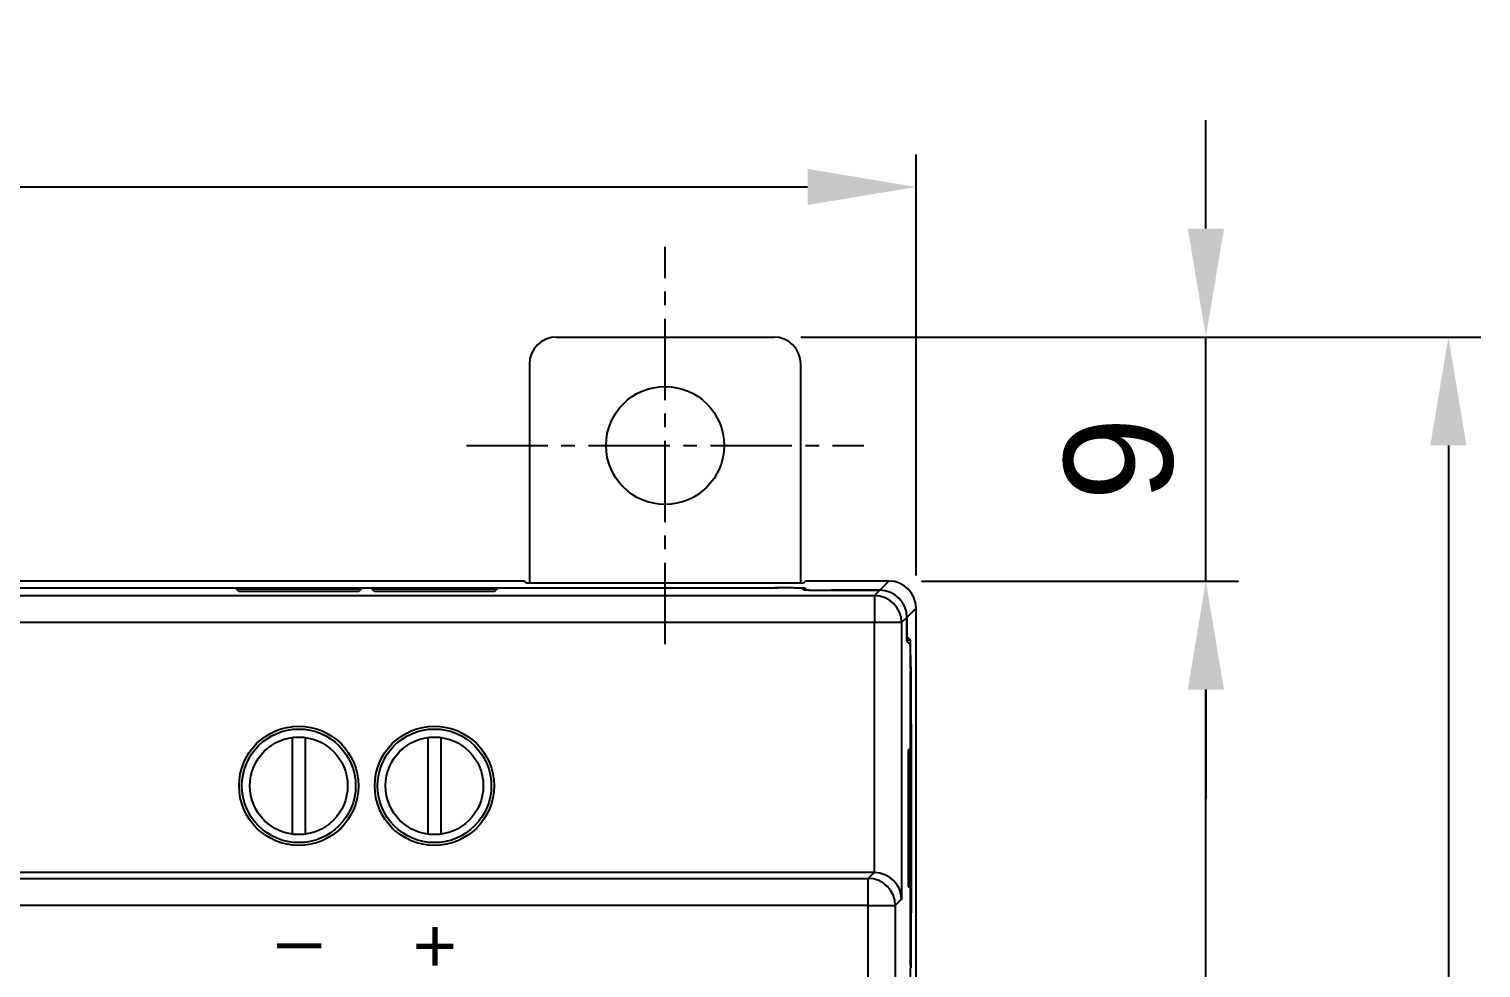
# Model space of a CAD drawing. Extents: x -197 to 433, y -280 to 31.
# Drawn here: x 45 to 98.5, y -14.5 to 20.1 of the extents above; entities that cross this region are included whole.
import ezdxf

# ---------------------------------------------------------------- set-up
doc = ezdxf.new("R2010")
doc.units = 0
doc.header["$LTSCALE"] = 4
doc.header["$PDMODE"] = 2
doc.header["$PDSIZE"] = 3
doc.linetypes.add('CENTER2', pattern=[1.125, 0.75, -0.125, 0.125, -0.125])
doc.layers.get('0').update_dxf_attribs({"linetype": 'CONTINUOUS'})
doc.layers.get('DEFPOINTS').update_dxf_attribs({"linetype": 'CONTINUOUS'})
doc.layers.add('1', color=1, linetype='CENTER2')
doc.layers.add('3', color=2, linetype='CONTINUOUS')
doc.styles.add('DIMENSION', font='arial.ttf')
doc.styles.get("Standard").update_dxf_attribs({"font": 'romans.shx', "bigfont": 'cadsg.shx'})
doc.styles.add('안보일때', font='arialbd.ttf', dxfattribs={"height": 8})
doc.dimstyles.new('STANDARD$0', dxfattribs={"dimtxt": 2, "dimasz": 1.8, "dimexe": 1, "dimexo": 1, "dimgap": 1, "dimtad": 1, "dimzin": 13, "dimdsep": 46, "dimtxsty": 'Standard', "dimcen": 0.09, "dimadec": 0, "dimazin": 0, "dimtp": 0.3, "dimtfac": 1, "dimtix": 1, "dimtmove": 2, "dimatfit": 3, "dimfxl": 1, "dimtolj": 1, "dimtzin": 13, "dimarcsym": 0})

# ---------------------------------------------------------------- blocks, each defined once
blk = doc.blocks.new('*D538')
at = {"color": 2, "lineweight": -2, "transparency": 16777216}
for p, q in [((77.894, -0.245), (89.574, -0.245)), ((88.374, -86.747), (88.374, -4.245)), ((77.894, -90.747), (89.574, -90.747))]:
    blk.add_line(p, q, dxfattribs=at)
at = {"color": 2, "transparency": 16777216}
for points in [[(87.707, -4.245), (89.04, -4.245), (88.374, -0.245)], [(87.707, -86.747), (89.04, -86.747), (88.374, -90.747)]]:
    blk.add_solid(points, dxfattribs=at)
at = {"layer": 'DEFPOINTS', "color": 0, "transparency": 16777216}
for p in [(76.694, -0.245), (88.374, -0.245), (76.694, -90.747)]:
    blk.add_point(p, dxfattribs=at)
at = {"color": 3, "transparency": 16777216, "insert": (85.174, -45.496), "char_height": 4, "attachment_point": 5, "rotation": 90, "style": 'DIMENSION'}
blk.add_mtext('\\A1;90.5', dxfattribs=at)
blk = doc.blocks.new('*D539')
at = {"color": 2, "lineweight": -2, "transparency": 16777216}
for p, q in [((73.643, 8.755), (98.512, 8.755)), ((97.312, 4.755), (97.312, -95.747)), ((73.642, -99.747), (98.512, -99.747))]:
    blk.add_line(p, q, dxfattribs=at)
at = {"color": 2, "transparency": 16777216}
for points in [[(96.645, 4.755), (97.978, 4.755), (97.312, 8.755)], [(96.645, -95.747), (97.978, -95.747), (97.312, -99.747)]]:
    blk.add_solid(points, dxfattribs=at)
at = {"layer": 'DEFPOINTS', "color": 0, "transparency": 16777216}
for p in [(72.443, 8.755), (72.442, -99.747), (97.312, -99.747)]:
    blk.add_point(p, dxfattribs=at)
at = {"color": 3, "transparency": 16777216, "insert": (94.112, -45.496), "char_height": 4, "attachment_point": 5, "rotation": 90, "style": 'DIMENSION'}
blk.add_mtext('\\A1;108.5', dxfattribs=at)
blk = doc.blocks.new('*D548')
at = {"layer": '3', "color": 2, "lineweight": -2, "transparency": 16777216}
for p, q in [((88.374, 12.755), (88.374, 16.755)), ((73.443, 8.755), (89.574, 8.755)), ((88.374, -0.245), (88.374, 8.755)), ((77.894, -0.245), (89.574, -0.245)), ((88.374, -4.245), (88.374, -8.245))]:
    blk.add_line(p, q, dxfattribs=at)
at = {"layer": '3', "color": 2, "transparency": 16777216}
for points in [[(87.707, 12.755), (89.04, 12.755), (88.374, 8.755)], [(87.707, -4.245), (89.04, -4.245), (88.374, -0.245)]]:
    blk.add_solid(points, dxfattribs=at)
at = {"layer": 'DEFPOINTS', "color": 0, "transparency": 16777216}
for p in [(72.243, 8.755), (88.374, 8.755), (76.694, -0.245)]:
    blk.add_point(p, dxfattribs=at)
at = {"layer": '3', "color": 3, "transparency": 16777216, "insert": (85.174, 4.255), "char_height": 4, "attachment_point": 5, "rotation": 90, "style": 'DIMENSION'}
blk.add_mtext('\\A1;9', dxfattribs=at)
blk = doc.blocks.new('*D555')
at = {"layer": '3', "color": 2, "lineweight": -2, "transparency": 16777216}
for p, q in [((-50.309, -0.045), (-50.309, 15.488)), ((77.694, -0.045), (77.694, 15.488)), ((-46.309, 14.288), (73.694, 14.288))]:
    blk.add_line(p, q, dxfattribs=at)
at = {"layer": '3', "color": 2, "transparency": 16777216}
for points in [[(-46.309, 14.955), (-46.309, 13.622), (-50.309, 14.288)], [(73.694, 14.955), (73.694, 13.622), (77.694, 14.288)]]:
    blk.add_solid(points, dxfattribs=at)
at = {"layer": 'DEFPOINTS', "color": 0, "transparency": 16777216}
for p in [(77.694, 14.288), (-50.309, -1.245), (77.694, -1.245)]:
    blk.add_point(p, dxfattribs=at)
at = {"layer": '3', "color": 3, "transparency": 16777216, "insert": (13.693, 17.488), "char_height": 4, "attachment_point": 5, "style": 'DIMENSION'}
blk.add_mtext('\\A1;128', dxfattribs=at)

msp = doc.modelspace()

# ---------------------------------------------------------------- linework, layer by layer
for p, q in [((64.442, 8.755), (72.443, 8.755)), ((63.443, 7.755), (63.443, -0.322)), ((73.443, -0.322), (73.443, 7.755)), ((63.266, -0.245), (-35.857, -0.245)), ((22.866, -0.496), (72.495, -0.496)), ((23.066, -0.496), (72.61, -0.496)), ((63.343, -0.322), (63.266, -0.245)), ((73.543, -0.322), (63.343, -0.322)), ((72.61, -0.496), (72.61, -0.496)), ((73.547, -0.566), (73.494, -0.513)), ((73.619, -0.245), (73.543, -0.322)), ((73.663, -0.566), (73.61, -0.513)), ((73.61, -0.513), (73.61, -0.572)), ((76.694, -0.245), (73.619, -0.245)), ((76.355, -0.583), (76.694, -0.245)), ((-48.774, -0.779), (76.16, -0.779)), ((52.633, -0.537), (57.252, -0.537)), ((52.73, -0.633), (52.633, -0.537)), ((57.155, -0.633), (52.73, -0.633)), ((57.252, -0.537), (57.155, -0.633)), ((57.633, -0.537), (62.252, -0.537)), ((57.73, -0.633), (57.633, -0.537)), ((62.155, -0.633), (57.73, -0.633)), ((62.252, -0.537), (62.155, -0.633)), ((73.663, -0.574), (73.663, -0.566)), ((76.355, -0.583), (74.547, -0.583)), ((74.663, -0.583), (76.355, -0.583)), ((76.16, -0.779), (76.355, -0.583)), ((76.16, -0.779), (76.16, -1.779)), ((77.355, -1.583), (77.16, -1.779)), ((77.694, -1.245), (77.355, -1.583)), ((77.355, -2.458), (77.355, -1.583)), ((77.355, -1.583), (77.355, -2.287)), ((77.694, -27.819), (77.694, -1.245)), ((76.16, -1.779), (-48.774, -1.779)), ((76.16, -10.996), (76.16, -1.779)), ((77.16, -1.779), (76.16, -1.779)), ((77.16, -1.779), (77.16, -11.979)), ((77.355, -2.287), (77.478, -2.409)), ((77.355, -2.409), (77.478, -2.409)), ((77.476, -2.579), (77.355, -2.458)), ((77.495, -3.409), (77.493, -3.409)), ((77.493, -14.413), (77.493, -3.579)), ((77.495, -3.409), (77.495, -5.496)), ((77.493, -5.496), (77.495, -5.496)), ((77.493, -5.514), (77.512, -5.514)), ((77.495, -5.496), (77.512, -5.514)), ((77.512, -5.514), (77.512, -12.479)), ((54.693, -6.014), (54.693, -9.579)), ((55.193, -9.579), (55.193, -6.014)), ((59.693, -6.014), (59.693, -9.579)), ((60.193, -9.579), (60.193, -6.014)), ((77.443, -6.47), (77.399, -6.471)), ((77.399, -6.471), (77.399, -11.522)), ((77.443, -11.522), (77.443, -6.47)), ((76.143, -10.996), (-48.757, -10.996)), ((-48.542, -11.211), (75.928, -11.211)), ((75.928, -11.211), (76.143, -10.996)), ((75.928, -12.211), (75.928, -11.211)), ((77.399, -11.522), (77.443, -11.522)), ((75.928, -12.211), (-48.542, -12.211)), ((75.928, -12.211), (76.927, -12.211)), ((75.928, -19.522), (75.928, -12.211)), ((77.16, -11.979), (76.927, -12.211)), ((76.927, -12.211), (76.927, -19.547)), ((77.493, -12.479), (77.512, -12.479)), ((77.493, -12.496), (77.495, -12.496)), ((77.512, -12.479), (77.495, -12.496)), ((77.495, -12.496), (77.495, -14.513)), ((77.493, -14.513), (77.495, -14.513))]:
    msp.add_line(p, q)
for centre, radius in [((68.443, 4.755), 2.175), ((54.943, -7.796), 2.2), ((54.943, -7.796), 2.095), ((59.943, -7.796), 2.2), ((59.943, -7.796), 2.095), ((54.943, -7.796), 1.8), ((59.943, -7.796), 1.8)]:
    msp.add_circle(centre, radius)
for centre, start, end in [((76.159, -1.779), 0.0206, 89.9793), ((75.927, -12.211), 0.0207, 89.9794)]:
    msp.add_arc(centre, 1, start, end)
for centre, major_axis, ratio, start_param, end_param in [((64.443, 7.755), (-0.707, 0.707), 0.999695, 5.497939, 7.068431), ((72.442, 7.755), (-0.707, -0.707), 0.999695, 2.356347, 3.926839), ((72.495, -0.514), (1, 0), 0.017455, 0.017453, 1.570796), ((72.61, -0.514), (1, 0), 0.017455, 0.017453, 1.570796), ((76.694, -1.245), (0.707, 0.707), 0.999695, 5.497939, 7.068431), ((74.547, -0.566), (1, 0), 0.017455, 3.159046, 4.712389), ((74.663, -0.566), (1, 0), 0.017455, 3.159046, 4.712389), ((76.355, -1.584), (0.707, 0.707), 0.999695, 5.497939, 7.068431), ((76.355, -1.584), (0.707, 0.707), 0.999695, 5.497939, 7.068431), ((77.476, -3.579), (0, 1), 0.017455, 4.712389, 6.265732), ((77.478, -3.409), (0, 1), 0.017455, 4.712389, 6.265732), ((76.142, -11.996), (0.707, 0.707), 0.999695, 0.768097, 0.785246), ((76.16, -11.979), (0.927, -0.384), 0.975619, 0.401502, 1.954845), ((77.476, -14.413), (0, 1), 0.017455, 3.159046, 4.712389)]:
    msp.add_ellipse(centre, major_axis=major_axis, ratio=ratio, start_param=start_param, end_param=end_param)
at = {"layer": '1'}
for p, q in [((68.443, -2.569), (68.443, 12.08)), ((61.118, 4.755), (75.767, 4.755))]:
    msp.add_line(p, q, dxfattribs=at)

# ---------------------------------------------------------------- texts
at = {"char_height": 2, "width": 16.54503, "style": '안보일때'}
for s, insert, attachment_point in [('{\\fArial|b0|i0|c0|p34;+}', (59.96, -12.682), 2), ('{\\fArial|b0|i0|c0|p34;_}', (54.96, -13.788), 8)]:
    msp.add_mtext(s, dxfattribs=dict(at, insert=insert, attachment_point=attachment_point))

# ---------------------------------------------------------------- dimensions: what is measured, and where the dimension line sits
for base, p1, p2, picture, middle in [((97.312, -99.747), (72.443, 8.755), (72.442, -99.747), '*D539', (94.112, -45.496)), ((88.374, -0.245), (76.694, -90.747), (76.694, -0.245), '*D538', (85.174, -45.496))]:
    dim = msp.add_linear_dim(base=base, p1=p1, p2=p2, angle=90, dimstyle='STANDARD$0', override={"dimtxt": 4, "dimasz": 4, "dimexe": 1.2, "dimexo": 1.2, "dimgap": 1.2, "dimzin": 8, "dimtxsty": 'DIMENSION', "dimcen": 0, "dimclrd": 2, "dimclre": 2, "dimclrt": 3, "dimatfit": 0, "dimtzin": 8})
    dim.commit()
    dim.dimension.update_dxf_attribs({"geometry": picture, "text_midpoint": middle})
at = {"layer": '3'}
dim = msp.add_linear_dim(base=(77.694, 14.288), p1=(-50.309, -1.245), p2=(77.694, -1.245), dimstyle='STANDARD$0', override={"dimtxt": 4, "dimasz": 4, "dimexe": 1.2, "dimexo": 1.2, "dimgap": 1.2, "dimzin": 8, "dimtxsty": 'DIMENSION', "dimcen": 0, "dimclrd": 2, "dimclre": 2, "dimclrt": 3, "dimatfit": 0, "dimtzin": 8}, dxfattribs=at)
dim.commit()
dim.dimension.update_dxf_attribs({"geometry": '*D555', "text_midpoint": (13.693, 17.488)})
dim = msp.add_linear_dim(base=(88.374, 8.755), p1=(76.694, -0.245), p2=(72.243, 8.755), angle=90, dimstyle='STANDARD$0', override={"dimtxt": 4, "dimasz": 4, "dimexe": 1.2, "dimexo": 1.2, "dimgap": 1.2, "dimzin": 8, "dimtxsty": 'DIMENSION', "dimcen": 0, "dimclrd": 2, "dimclre": 2, "dimclrt": 3, "dimatfit": 0, "dimtzin": 8}, dxfattribs=at)
dim.commit()
dim.dimension.update_dxf_attribs({"geometry": '*D548', "text_midpoint": (85.174, 4.255)})

doc.saveas('drawing.dxf')
